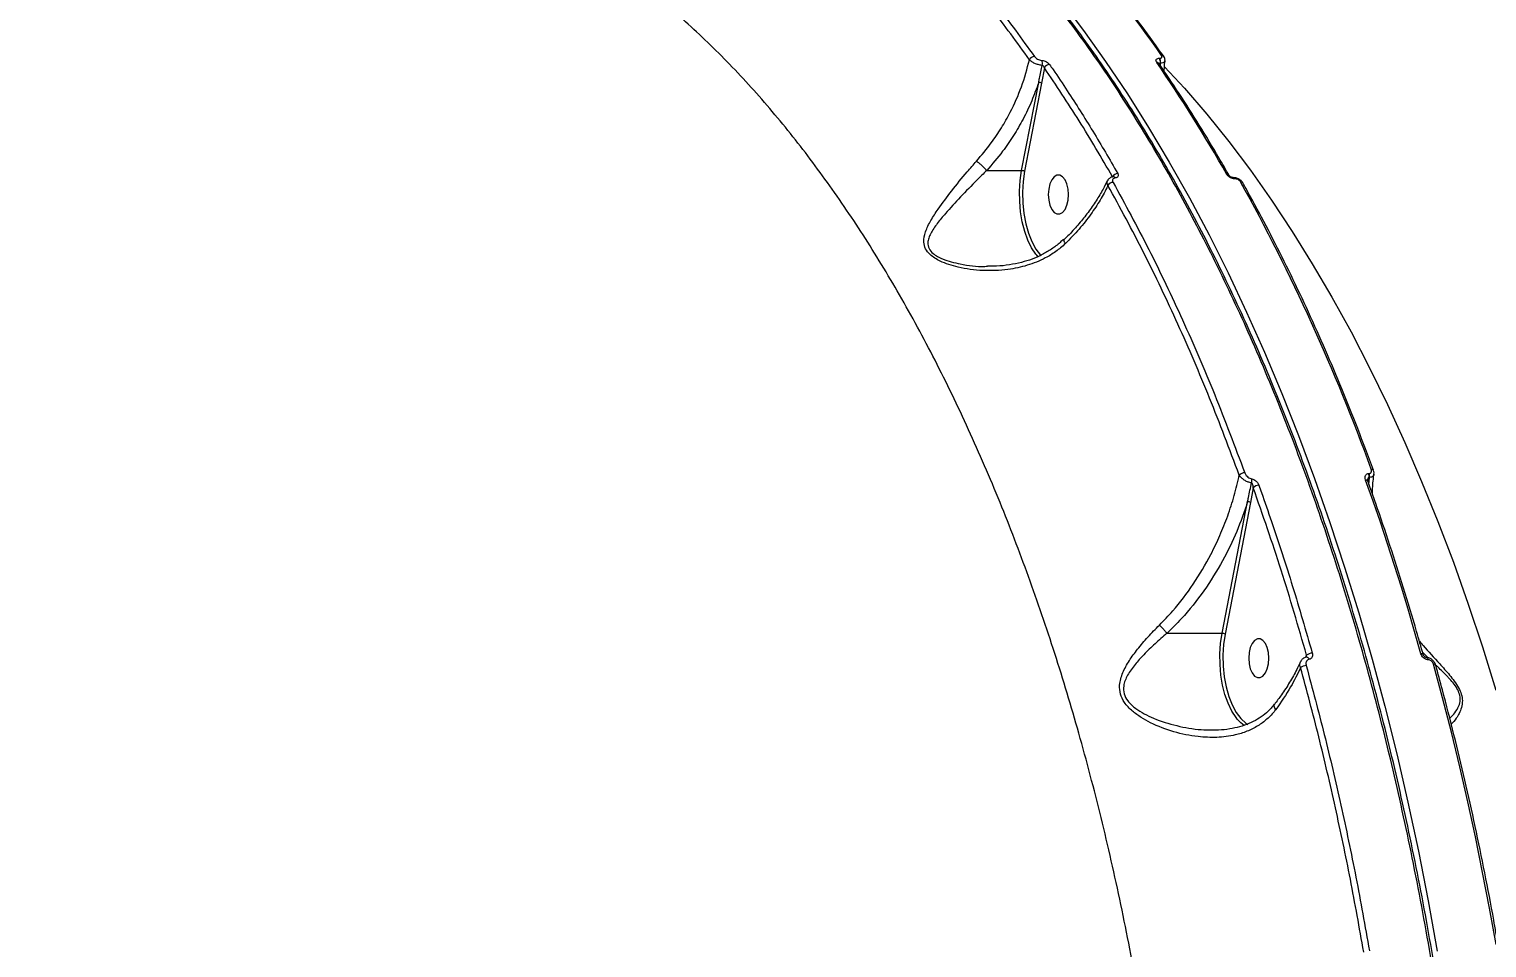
# Model space of a CAD drawing. Header units: millimetres. Extents: x -7735 to 7893, y -6545 to 6034.
# Drawn here: x 2766.6 to 3101.2, y 399.6 to 610.5 of the extents above; entities that cross this region are included whole.
import ezdxf

# ---------------------------------------------------------------- set-up
doc = ezdxf.new("R2010")
doc.units = ezdxf.units.MM
doc.layers.add('DIKOM_ОБЪЕКТ', color=7, linetype='Continuous')
doc.layers.add('DIKOM_РАЗМЕР_ОБЪЕКТА', color=7, linetype='Continuous')
doc.styles.add('style1', font='arial.ttf', dxfattribs={"width": 0.8})
doc.dimstyles.new('1-50', dxfattribs={"dimtxt": 300, "dimasz": 200, "dimexe": 100, "dimexo": 0, "dimgap": 100, "dimtad": 1, "dimtxsty": 'style1', "dimcen": 200, "dimclrd": 7, "dimclre": 7, "dimclrt": 7, "dimadec": 1, "dimazin": 2, "dimtfac": 1, "dimtmove": 0, "dimatfit": 2, "dimfxl": 0, "dimlwd": 25, "dimlwe": 18, "dimarcsym": 0})

# ---------------------------------------------------------------- blocks, each defined once
blk = doc.blocks.new('*D0')
at = {"layer": 'Defpoints', "color": 0, "transparency": 16777216}
for p in [(5893.22, 882.1), (-4595.74, 266.13), (5893.22, -5840.17)]:
    blk.add_point(p, dxfattribs=at)
at = {"layer": 'DIKOM_РАЗМЕР_ОБЪЕКТА', "color": 7, "lineweight": 18, "transparency": 16777216}
for p, q in [((5893.22, 882.1), (5893.22, -5940.17)), ((-4595.74, 266.13), (-4595.74, -5940.17))]:
    blk.add_line(p, q, dxfattribs=at)
at = {"layer": 'DIKOM_РАЗМЕР_ОБЪЕКТА', "color": 7, "lineweight": 25, "transparency": 16777216}
blk.add_line((-4395.74, -5840.17), (5693.22, -5840.17), dxfattribs=at)
at = {"layer": 'DIKOM_РАЗМЕР_ОБЪЕКТА', "color": 7, "transparency": 16777216}
for points in [[(-4395.74, -5806.84), (-4395.74, -5873.51), (-4595.74, -5840.17)], [(5693.22, -5806.84), (5693.22, -5873.51), (5893.22, -5840.17)]]:
    blk.add_solid(points, dxfattribs=at)
at = {"layer": 'DIKOM_РАЗМЕР_ОБЪЕКТА', "color": 7, "transparency": 16777216, "insert": (648.74, -5587), "char_height": 300, "attachment_point": 5, "style": 'style1'}
blk.add_mtext('10450', dxfattribs=at)

msp = doc.modelspace()

# ---------------------------------------------------------------- linework, layer by layer
at = {"layer": 'DIKOM_ОБЪЕКТ', "color": 7, "linetype": 'Continuous', "lineweight": 15}
for p, q in [((3026.017, 603.827), (3026.086, 603.827)), ((3026.198, 602.697), (3026.129, 602.31)), ((3026.266, 602.697), (3026.198, 602.697)), ((3026.247, 602.136), (3026.266, 602.697)), ((3027.113, 600.846), (3027.286, 603.213)), ((2999.633, 601.615), (2998.972, 598.118)), ((2994.396, 578.093), (2998.302, 598.294)), ((2998.972, 598.118), (2995.067, 577.922)), ((2986.397, 578.093), (2994.396, 578.093)), ((3043.036, 576.416), (3042.989, 576.416)), ((3043.383, 576.154), (3043.336, 576.154)), ((2998.159, 558.244), (2997.862, 558.591)), ((3074.055, 508.532), (3074.144, 508.532)), ((3047.568, 505.236), (3046.929, 501.876)), ((3073.842, 506.767), (3073.839, 506.776)), ((3074.122, 507.632), (3073.928, 506.526)), ((3074.112, 506.007), (3074.211, 507.632)), ((3074.211, 507.632), (3074.122, 507.632)), ((3040.416, 471.833), (3046.259, 502.051)), ((3046.929, 501.876), (3041.086, 471.657)), ((3027.763, 471.833), (3040.416, 471.833)), ((3059.607, 466.355), (3059.798, 466.799)), ((3059.768, 466.366), (3059.756, 466.363)), ((3087.727, 466.2), (3086.408, 467.468)), ((3087.305, 466.255), (3087.277, 466.255)), ((3087.758, 465.731), (3087.73, 465.731))]:
    msp.add_line(p, q, dxfattribs=at)
at = {"layer": 'DIKOM_ОБЪЕКТ', "color": 7, "linetype": 'Continuous', "lineweight": 15, "flags": 128}
for points in [[(3003.391, 617.061), (3008.585, 610.217), (3013.676, 603.084), (3018.658, 595.666), (3023.526, 587.971), (3028.278, 580.005), (3032.909, 571.775), (3037.414, 563.287), (3041.791, 554.549), (3046.035, 545.568), (3050.144, 536.352), (3054.113, 526.908), (3057.939, 517.244), (3061.619, 507.369), (3065.15, 497.291), (3068.529, 487.018), (3071.753, 476.559), (3074.819, 465.923), (3077.725, 455.118), (3080.468, 444.155), (3083.047, 433.041), (3085.458, 421.787), (3087.7, 410.402), (3089.77, 398.895)], [(3027.207, 601.87), (3031.735, 596.947), (3036.885, 590.968), (3041.94, 584.687), (3046.893, 578.109), (3051.741, 571.241), (3056.478, 564.09), (3061.102, 556.661), (3065.606, 548.962), (3069.987, 540.999), (3074.241, 532.781), (3078.364, 524.315), (3082.352, 515.609), (3086.202, 506.67), (3089.909, 497.508), (3093.471, 488.131), (3096.883, 478.547), (3100.144, 468.765), (3103.249, 458.795)], [(2997.862, 558.591), (2997.657, 558.851), (2996.676, 560.346), (2995.818, 562.103), (2995.102, 564.086), (2994.544, 566.25), (2994.154, 568.55), (2993.942, 570.936), (2993.911, 573.357), (2994.064, 575.76), (2994.396, 578.093)], [(2995.067, 577.922), (2994.732, 575.53), (2994.592, 573.068), (2994.649, 570.593), (2994.902, 568.164), (2995.345, 565.841), (2995.968, 563.678), (2996.755, 561.728), (2997.688, 560.037), (2998.744, 558.646), (2998.88, 558.499)], [(3000.51, 572.543), (3000.604, 571.275), (3000.878, 570.11), (3001.31, 569.142), (3001.865, 568.45), (3002.498, 568.089), (3003.158, 568.089), (3003.791, 568.45), (3004.346, 569.142), (3004.778, 570.11), (3005.052, 571.275), (3005.146, 572.543), (3005.052, 573.811), (3004.778, 574.976), (3004.346, 575.944), (3003.791, 576.636), (3003.158, 576.997), (3002.498, 576.997), (3001.865, 576.636), (3001.31, 575.944), (3000.878, 574.976), (3000.604, 573.811), (3000.51, 572.543)], [(3086.049, 467.147), (3084.584, 472.278), (3083.083, 477.368), (3081.545, 482.417), (3079.971, 487.424), (3078.362, 492.388), (3076.716, 497.307), (3075.036, 502.182), (3073.321, 507.011)], [(3043.866, 452.157), (3043.61, 452.482), (3042.63, 453.993), (3041.774, 455.767), (3041.063, 457.766), (3040.51, 459.946), (3040.128, 462.26), (3039.925, 464.658), (3039.906, 467.088), (3040.071, 469.497), (3040.416, 471.833)], [(3041.086, 471.657), (3040.738, 469.264), (3040.585, 466.795), (3040.631, 464.31), (3040.874, 461.868), (3041.31, 459.53), (3041.927, 457.351), (3042.711, 455.384), (3043.642, 453.676), (3044.698, 452.269), (3044.786, 452.172)], [(3046.5, 466.125), (3046.594, 464.858), (3046.868, 463.692), (3047.3, 462.724), (3047.855, 462.032), (3048.488, 461.671), (3049.148, 461.671), (3049.781, 462.032), (3050.336, 462.724), (3050.768, 463.692), (3051.042, 464.858), (3051.136, 466.125), (3051.042, 467.393), (3050.768, 468.558), (3050.336, 469.526), (3049.781, 470.219), (3049.148, 470.58), (3048.488, 470.58), (3047.855, 470.219), (3047.3, 469.526), (3046.868, 468.558), (3046.594, 467.393), (3046.5, 466.125)], [(3060.405, 465.86), (3060.297, 466.055), (3060.17, 466.21), (3060.03, 466.316), (3059.886, 466.367), (3059.768, 466.366)], [(3103.27, 400.437), (3101.78, 408.72), (3100.202, 416.94), (3098.536, 425.095), (3096.781, 433.18), (3094.941, 441.193), (3093.015, 449.129), (3091.004, 456.985), (3088.908, 464.758)], [(3089.418, 464.552), (3089.414, 464.566), (3089.37, 464.632), (3089.295, 464.686), (3089.19, 464.726), (3089.06, 464.75), (3088.908, 464.758)], [(3045.452, 450.642), (3044.694, 451.267), (3043.866, 452.157)], [(3044.786, 452.172), (3045.853, 451.197), (3046.312, 450.883)]]:
    msp.add_lwpolyline(points, dxfattribs=at)
at = {"layer": 'DIKOM_ОБЪЕКТ', "color": 7, "linetype": 'Continuous', "lineweight": 15}
for centre, radius, start, end in [((2824.248, 465.665), 245.283, 34.45535, 49.01513), ((2997.39, 602.9), 1.33, 92.87453, 154.87072), ((2997.227, 602.667), 1.935, 345.705, 20.12112), ((3000.853, 601.088), 1.329, 92.66236, 156.63746), ((3025.421, 602.284), 0.604, 37.75549, 93.50465), ((2742.612, 408.055), 343.393, 29.50314, 34.56714), ((3024.619, 603.024), 1.612, 348.29216, 29.87614), ((3024.686, 603.024), 1.614, 348.31462, 29.85368), ((3026.539, 603.838), 0.6, 37.78965, 93.72609), ((2998.316, 596.983), 1.311, 59.98639, 90.61083), ((3016.493, 575.96), 1.413, 91.95492, 151.64605), ((3015.475, 576.104), 0.511, 30.30262, 93.79453), ((3041.529, 576.598), 0.571, 34.3305, 95.22077), ((3042.943, 575.993), 0.425, 22.31797, 84.57622), ((3042.987, 575.99), 0.429, 22.44857, 82.74664), ((3044.678, 574.905), 0.572, 34.31566, 95.14904), ((2646.987, 354.957), 454.692, 19.86956, 29.01133), ((3015.436, 573.912), 1.433, 92.15782, 149.26359), ((3045.619, 506.955), 1.743, 90.82278, 136.8595), ((3072.343, 507.953), 1.807, 349.79171, 18.69674), ((3072.431, 507.952), 1.808, 349.81778, 18.70088), ((3074.687, 508.976), 0.527, 32.82167, 98.34494), ((3045.077, 506.938), 2.14, 344.44037, 9.17972), ((3048.853, 504.074), 1.732, 90.46728, 137.89075), ((3073.401, 506.496), 0.52, 32.54008, 98.86), ((3046.273, 500.74), 1.311, 59.99298, 90.60425), ((3040.43, 470.523), 1.31, 59.9789, 90.61833), ((3061.097, 465.277), 2.001, 89.97078, 130.48114), ((3086.142, 466.645), 0.511, 35.12275, 100.49486), ((3087.142, 465.679), 0.59, 5.02371, 77.50554), ((3087.162, 465.675), 0.599, 5.32037, 75.805), ((3059.708, 462.346), 2.064, 90.25052, 128.6072)]:
    msp.add_arc(centre, radius, start, end, dxfattribs=at)
for points, knots in [([(3099.147, 267.128), (3099.118, 271.706), (3099.041, 284.04), (3098.365, 304.108), (3096.958, 327.231), (3094.866, 350.39), (3092.079, 373.503), (3088.586, 396.487), (3084.465, 418.837), (3079.746, 440.49), (3074.469, 461.401), (3068.548, 481.911), (3061.977, 501.93), (3054.763, 521.373), (3047.064, 539.815), (3038.92, 557.214), (3030.375, 573.555), (3021.292, 589.104), (3011.679, 603.77), (3001.556, 617.482), (2991.27, 629.789), (2980.878, 640.728), (2970.435, 650.356), (2959.649, 658.982), (2948.532, 666.465), (2938.799, 672.076), (2932.754, 674.672), (2930.575, 675.608)], [0, 0, 0, 0, 0.0243023, 0.065474, 0.1066774, 0.1478492, 0.1902168, 0.232619, 0.2749866, 0.3161585, 0.3573619, 0.3985337, 0.4409012, 0.4833034, 0.5256711, 0.5668427, 0.6080462, 0.6492181, 0.6915858, 0.733988, 0.7763556, 0.8160449, 0.8557626, 0.8954519, 0.9362086, 0.976996, 1, 1, 1, 1]), ([(3099.616, 267.126), (3099.618, 268.725), (3099.626, 274.199), (3099.468, 283.546), (3099.148, 295.139), (3098.656, 306.675), (3098.008, 318.131), (3097.199, 329.508), (3096.231, 340.811), (3095.104, 352.044), (3093.817, 363.21), (3092.371, 374.313), (3090.765, 385.354), (3088.998, 396.339), (3087.069, 407.27), (3084.979, 418.136), (3082.737, 428.904), (3080.35, 439.528), (3077.823, 449.979), (3075.16, 460.251), (3072.359, 470.35), (3069.42, 480.279), (3066.342, 490.043), (3063.124, 499.644), (3059.765, 509.083), (3056.265, 518.365), (3052.621, 527.491), (3048.835, 536.459), (3044.916, 545.248), (3040.878, 553.82), (3036.737, 562.144), (3032.497, 570.209), (3028.157, 578.021), (3023.715, 585.584), (3019.17, 592.9), (3014.522, 599.973), (3009.768, 606.803), (3004.906, 613.391), (2999.937, 619.741), (2994.858, 625.852), (2989.679, 631.712), (2984.422, 637.296), (2979.104, 642.581), (2973.735, 647.562), (2968.309, 652.243), (2962.827, 656.627), (2957.287, 660.713), (2951.692, 664.5), (2946.04, 667.993), (2940.332, 671.175), (2935.276, 673.749), (2932.109, 675.132), (2930.877, 675.67)], [0, 0, 0, 0, 0.0084927, 0.0290753, 0.0496643, 0.0701552, 0.0905516, 0.1108766, 0.1311535, 0.1514055, 0.1716558, 0.1919229, 0.2122268, 0.2325905, 0.2530372, 0.2735899, 0.2941887, 0.3147166, 0.3351429, 0.355491, 0.3757841, 0.3960456, 0.4162985, 0.4365639, 0.4568589, 0.4772073, 0.4976314, 0.5181548, 0.5387614, 0.5593385, 0.5798001, 0.6001772, 0.620492, 0.640768, 0.6610284, 0.6812956, 0.7015856, 0.7219212, 0.7423248, 0.7628193, 0.7834173, 0.8040083, 0.8244663, 0.8448577, 0.8651982, 0.885504, 0.9057911, 0.9260752, 0.9463701, 0.9666887, 0.9870466, 1, 1, 1, 1]), ([(2996.186, 603.465), (2993.318, 607.447), (2987.581, 615.413), (2978.578, 626.345), (2969.297, 636.483), (2961.288, 644.275), (2956.365, 648.547), (2954.693, 649.999)], [0, 0, 0, 0, 0.2203113, 0.4406218, 0.6630836, 0.8855448, 1, 1, 1, 1]), ([(2955.737, 650.862), (2957.413, 649.408), (2962.316, 645.154), (2970.281, 637.409), (2979.557, 627.295), (2988.614, 616.317), (2994.42, 608.258), (2997.323, 604.228)], [0, 0, 0, 0, 0.1144547, 0.3347649, 0.555076, 0.7775384, 1, 1, 1, 1]), ([(3027.014, 604.205), (3026.171, 605.398), (3023.727, 608.857), (3019.609, 614.386), (3014.631, 620.703), (3009.564, 626.75), (3004.413, 632.527), (2999.181, 638.028), (2993.871, 643.246), (2989.323, 647.431), (2986.534, 649.831), (2985.56, 650.67)], [0, 0, 0, 0, 0.0652733, 0.1892967, 0.3133244, 0.4373493, 0.5613707, 0.6853862, 0.8093934, 0.9333913, 1, 1, 1, 1]), ([(3029.079, 327.68), (3028.432, 334.62), (3027.138, 348.505), (3024.442, 369.026), (3021.175, 389.441), (3017.266, 409.656), (3012.728, 429.598), (3007.657, 448.826), (3002.084, 467.293), (2996.049, 484.967), (2989.453, 502.136), (2982.296, 518.715), (2974.588, 534.634), (2966.497, 549.545), (2958.06, 563.42), (2949.318, 576.256), (2940.133, 588.257), (2930.516, 599.345), (2920.49, 609.459), (2910.271, 618.383), (2899.896, 626.112), (2889.406, 632.668), (2878.636, 638.156), (2867.612, 642.5), (2856.366, 645.701), (2845.134, 647.531), (2837.27, 648.279), (2833.196, 648.087), (2832.816, 648.069)], [0, 0, 0, 0, 0.0392428, 0.0785159, 0.1177587, 0.1581423, 0.1985587, 0.2389423, 0.2781874, 0.3174625, 0.3567076, 0.3970917, 0.4375083, 0.4778924, 0.5171659, 0.5564698, 0.5957433, 0.6361546, 0.6765986, 0.71701, 0.7563481, 0.7957168, 0.8350548, 0.8755303, 0.9160389, 0.9565145, 0.9959508, 1, 1, 1, 1]), ([(2984.031, 580.223), (2985.197, 581.594), (2987.252, 584.011), (2989.786, 587.821), (2992.195, 592.09), (2994.533, 597.312), (2995.631, 601.398), (2996.186, 603.465)], [0, 0, 0, 0, 0.2022649, 0.3564083, 0.5119923, 0.7532499, 1, 1, 1, 1]), ([(2999.102, 602.189), (2999.07, 602.193), (2998.786, 602.223), (2998.201, 602.341), (2997.388, 602.633), (2996.655, 603.026), (2996.342, 603.319), (2996.186, 603.465)], [0, 0, 0, 0, 0.0299686, 0.2639353, 0.5066187, 0.7544211, 1, 1, 1, 1]), ([(2997.323, 604.228), (2997.412, 604.122), (2997.59, 603.91), (2998.019, 603.63), (2998.502, 603.427), (2998.854, 603.351), (2999.024, 603.334), (2999.044, 603.333)], [0, 0, 0, 0, 0.2486654, 0.4975487, 0.739019, 0.9703493, 1, 1, 1, 1]), ([(2999.044, 603.333), (2999.223, 603.305), (2999.571, 603.25), (3000.085, 603.027), (3000.521, 602.743), (3000.702, 602.524), (3000.792, 602.415)], [0, 0, 0, 0, 0.2592612, 0.5021691, 0.7511706, 1, 1, 1, 1]), ([(3000.792, 602.415), (3001.066, 602.015), (3002.44, 600.015), (3005.794, 594.985), (3010.783, 587.133), (3014.557, 580.627), (3016.445, 577.372)], [0, 0, 0, 0, 0.0507714, 0.2538555, 0.6266999, 1, 1, 1, 1]), ([(3025.384, 602.887), (3025.335, 602.971), (3025.225, 603.158), (3025.214, 603.424), (3025.35, 603.647), (3025.619, 603.798), (3025.884, 603.817), (3026.017, 603.827)], [0, 0, 0, 0, 0.1741948, 0.3896233, 0.5958189, 0.7978618, 1, 1, 1, 1]), ([(3025.904, 602.648), (3025.899, 602.656), (3025.891, 602.667), (3025.893, 602.661), (3025.894, 602.659)], [0, 0, 0, 0, 0.6754498, 1, 1, 1, 1]), ([(3042.001, 576.92), (3041.226, 578.273), (3038.979, 582.198), (3035.175, 588.51), (3030.588, 595.757), (3027.454, 600.367), (3025.898, 602.654)], [0, 0, 0, 0, 0.1498885, 0.4347114, 0.7195456, 1, 1, 1, 1]), ([(3026.198, 602.697), (3026.16, 602.693), (3026.114, 602.688), (3026.035, 602.648), (3026.002, 602.608), (3025.973, 602.573)], [0, 0, 0, 0, 0.3987998, 0.48382, 1, 1, 1, 1]), ([(3026.086, 603.827), (3026.173, 603.833), (3026.348, 603.846), (3026.526, 603.944), (3026.612, 604.09), (3026.603, 604.263), (3026.532, 604.383), (3026.5, 604.437)], [0, 0, 0, 0, 0.2039354, 0.4080254, 0.6135626, 0.8265772, 1, 1, 1, 1]), ([(3027.274, 603.213), (3027.277, 603.195), (3027.295, 603.083), (3027.132, 602.919), (3026.796, 602.748), (3026.443, 602.714), (3026.266, 602.697)], [0, 0, 0, 0, 0.0596544, 0.3723132, 0.6858856, 1, 1, 1, 1]), ([(3027.27, 603.217), (3027.281, 603.262), (3027.328, 603.453), (3027.226, 603.802), (3027.124, 604.089), (3027.013, 604.205), (3027.012, 604.206)], [0, 0, 0, 0, 0.1286484, 0.5490312, 0.995126, 1, 1, 1, 1]), ([(2998.302, 598.294), (2998.369, 598.606), (2998.646, 599.902), (2998.905, 601.202), (2999.102, 602.189)], [0, 0, 0, 0, 0.2408338, 1, 1, 1, 1]), ([(2999.633, 601.615), (2999.61, 601.683), (2999.564, 601.816), (2999.438, 601.994), (2999.295, 602.118), (2999.178, 602.174), (2999.119, 602.186), (2999.102, 602.189)], [0, 0, 0, 0, 0.27343, 0.5341228, 0.7686291, 0.9338952, 1, 1, 1, 1]), ([(3015.249, 576.631), (3012.725, 580.968), (3007.67, 589.652), (3002.314, 597.624), (2999.633, 601.615)], [0, 0, 0, 0, 0.4994522, 1, 1, 1, 1]), ([(2998.302, 598.294), (2997.794, 596.87), (2996.772, 594.008), (2994.808, 589.928), (2992.569, 586.06), (2989.849, 582.067), (2987.642, 579.527), (2986.397, 578.093)], [0, 0, 0, 0, 0.1948112, 0.3916411, 0.5750653, 0.7602149, 1, 1, 1, 1]), ([(3004.421, 561.276), (3003.71, 560.648), (3002.286, 559.39), (2999.372, 557.643), (2995.698, 556.171), (2990.865, 555.164), (2985.48, 554.937), (2980.907, 555.545), (2977.654, 556.439), (2975.42, 557.317), (2973.465, 558.513), (2972.228, 560.07), (2971.776, 561.892), (2972.263, 564.086), (2973.506, 566.601), (2975.528, 569.683), (2978.28, 573.387), (2981.319, 577.112), (2983.318, 579.405), (2984.031, 580.223)], [0, 0, 0, 0, 0.0447769, 0.0895817, 0.1609599, 0.2324508, 0.3238557, 0.4152099, 0.4505982, 0.4859279, 0.5329404, 0.5664214, 0.5998016, 0.6530912, 0.7108124, 0.7686681, 0.8592883, 0.9497922, 1, 1, 1, 1]), ([(2984.031, 580.223), (2984.048, 580.209), (2984.224, 580.073), (2984.616, 579.751), (2985.234, 579.209), (2985.862, 578.623), (2986.205, 578.275), (2986.377, 578.1)], [0, 0, 0, 0, 0.026255, 0.2631096, 0.5087724, 0.7543836, 1, 1, 1, 1]), ([(2986.377, 578.1), (2986.375, 578.098), (2985.631, 577.348), (2983.548, 575.301), (2980.307, 571.939), (2977.262, 568.659), (2974.97, 565.901), (2973.694, 564.042), (2973.041, 562.552), (2972.799, 561.408), (2973.017, 560.152), (2974.165, 558.779), (2976.06, 557.777), (2978.226, 557.055), (2981.434, 556.352), (2984.263, 555.935), (2986.357, 556.074), (2986.57, 556.088)], [0, 0, 0, 0, 0.000233, 0.0751454, 0.2095558, 0.347683, 0.43216, 0.5179009, 0.5550188, 0.5929204, 0.637744, 0.682312, 0.7472201, 0.7980374, 0.8496563, 0.9846902, 1, 1, 1, 1]), ([(2986.397, 578.093), (2986.393, 578.094), (2986.386, 578.094), (2986.38, 578.098), (2986.377, 578.1), (2986.377, 578.1)], [0, 0, 0, 0, 0.5073778, 0.9144848, 1, 1, 1, 1]), ([(2994.396, 578.093), (2994.447, 578.092), (2994.549, 578.088), (2994.719, 578.058), (2994.878, 578.014), (2994.986, 577.97), (2995.042, 577.938), (2995.061, 577.926), (2995.067, 577.922)], [0, 0, 0, 0, 0.2146181, 0.4293215, 0.6438316, 0.858704, 0.955274, 1, 1, 1, 1]), ([(3014.02, 575.687), (3013.718, 575.059), (3012.982, 573.528), (3011.515, 571.102), (3009.677, 568.436), (3007.587, 565.836), (3005.73, 563.749), (3004.504, 562.579), (3004.116, 562.209)], [0, 0, 0, 0, 0.1348232, 0.328423, 0.5225393, 0.7166807, 0.9103671, 1, 1, 1, 1]), ([(3014.204, 574.644), (3014.184, 574.681), (3014.059, 574.904), (3013.942, 575.277), (3014.042, 575.543), (3014.086, 575.66)], [0, 0, 0, 0, 0.101083, 0.6028313, 1, 1, 1, 1]), ([(3015.443, 576.604), (3015.4, 576.601), (3015.117, 576.581), (3014.671, 576.378), (3014.236, 576.034), (3014.129, 575.753), (3014.098, 575.67)], [0, 0, 0, 0, 0.0727317, 0.4805672, 0.8466414, 1, 1, 1, 1]), ([(3015.916, 576.362), (3015.79, 576.332), (3015.538, 576.273), (3015.312, 576.049), (3015.235, 575.756), (3015.297, 575.505), (3015.37, 575.367), (3015.382, 575.344)], [0, 0, 0, 0, 0.237701, 0.4754816, 0.7136886, 0.9520039, 1, 1, 1, 1]), ([(3015.456, 576.615), (3015.46, 576.617), (3015.468, 576.62), (3015.447, 576.616), (3015.433, 576.614)], [0, 0, 0, 0, 0.376851, 1, 1, 1, 1]), ([(3016.445, 577.372), (3016.457, 577.349), (3016.531, 577.212), (3016.593, 576.963), (3016.517, 576.673), (3016.292, 576.451), (3016.041, 576.392), (3015.916, 576.362)], [0, 0, 0, 0, 0.0488865, 0.2870624, 0.524962, 0.7625467, 1, 1, 1, 1]), ([(3043.336, 576.154), (3043.239, 576.159), (3042.993, 576.171), (3042.563, 576.293), (3042.107, 576.522), (3041.714, 576.826), (3041.556, 577.053), (3041.477, 577.167)], [0, 0, 0, 0, 0.14086, 0.3553232, 0.570019, 0.7849128, 1, 1, 1, 1]), ([(3042.984, 576.418), (3042.961, 576.418), (3042.904, 576.417), (3042.751, 576.444), (3042.553, 576.507), (3042.342, 576.611), (3042.166, 576.735), (3042.057, 576.839), (3042.008, 576.907), (3042.005, 576.913), (3042.005, 576.915)], [0, 0, 0, 0, 0.0887658, 0.2207667, 0.3689668, 0.532591, 0.697124, 0.8338138, 0.9576791, 1, 1, 1, 1]), ([(3045.135, 575.221), (3045.108, 575.278), (3044.992, 575.52), (3044.602, 575.887), (3043.97, 576.253), (3043.4, 576.434), (3043.097, 576.401), (3043.04, 576.395)], [0, 0, 0, 0, 0.0780343, 0.3328879, 0.6249044, 0.9304005, 1, 1, 1, 1]), ([(3044.626, 575.475), (3044.574, 575.551), (3044.47, 575.704), (3044.207, 575.907), (3043.903, 576.06), (3043.614, 576.142), (3043.449, 576.151), (3043.383, 576.154)], [0, 0, 0, 0, 0.21422983, 0.4283988, 0.64293331, 0.85768018, 1, 1, 1, 1]), ([(3014.204, 574.644), (3014.185, 574.603), (3013.648, 573.476), (3012.454, 571.256), (3010.262, 567.932), (3007.623, 564.557), (3005.494, 562.375), (3004.421, 561.276)], [0, 0, 0, 0, 0.0089007, 0.2417851, 0.4772824, 0.7368268, 1, 1, 1, 1]), ([(3044.347, 508.146), (3042.113, 514.086), (3037.644, 525.964), (3030.305, 542.932), (3022.548, 559.295), (3016.986, 569.528), (3014.204, 574.644)], [0, 0, 0, 0, 0.2485956, 0.4971911, 0.7485956, 1, 1, 1, 1]), ([(3015.382, 575.344), (3018.139, 570.274), (3023.653, 560.136), (3031.407, 543.811), (3038.798, 526.755), (3043.329, 514.717), (3045.594, 508.697)], [0, 0, 0, 0, 0.2485943, 0.4971891, 0.7485953, 1, 1, 1, 1]), ([(3075.13, 509.262), (3074.523, 510.905), (3072.762, 515.669), (3069.747, 523.413), (3066.044, 532.425), (3062.213, 541.235), (3058.258, 549.838), (3054.183, 558.229), (3050.064, 566.255), (3047.027, 571.872), (3045.398, 574.783), (3045.15, 575.228)], [0, 0, 0, 0, 0.06884116, 0.19964772, 0.33045937, 0.46127663, 0.5920962, 0.7229198, 0.8537482, 0.97769376, 1, 1, 1, 1]), ([(3004.007, 562.32), (3003.746, 562.055), (3002.905, 561.203), (3001.27, 559.994), (2999.129, 558.701), (2996.799, 557.68), (2994.28, 556.917), (2991.546, 556.367), (2988.947, 556.065), (2987.254, 556.073), (2986.572, 556.076)], [0, 0, 0, 0, 0.0582546, 0.1873292, 0.3202935, 0.4545635, 0.5901267, 0.734901, 0.8931506, 1, 1, 1, 1]), ([(3004.421, 561.276), (3004.403, 561.306), (3004.32, 561.438), (3004.167, 561.722), (3004.055, 562.039), (3004.127, 562.133), (3004.158, 562.174)], [0, 0, 0, 0, 0.0660684, 0.292726, 0.6909772, 1, 1, 1, 1]), ([(3045.594, 508.697), (3045.692, 508.488), (3045.864, 508.119), (3046.295, 507.682), (3046.74, 507.388), (3047.039, 507.316), (3047.19, 507.28)], [0, 0, 0, 0, 0.3292116, 0.5797692, 0.7885596, 1, 1, 1, 1]), ([(3073.321, 507.011), (3073.311, 507.039), (3073.239, 507.246), (3073.182, 507.601), (3073.25, 508.013), (3073.43, 508.303), (3073.695, 508.494), (3073.935, 508.519), (3074.055, 508.532)], [0, 0, 0, 0, 0.03921242, 0.2872487, 0.4952041, 0.67099591, 0.83529836, 1, 1, 1, 1]), ([(3074.144, 508.532), (3074.222, 508.54), (3074.377, 508.556), (3074.549, 508.679), (3074.662, 508.864), (3074.701, 509.123), (3074.664, 509.347), (3074.618, 509.479), (3074.611, 509.498)], [0, 0, 0, 0, 0.16733277, 0.33445831, 0.5091458, 0.71311098, 0.95770633, 1, 1, 1, 1]), ([(3075.248, 508.325), (3075.252, 508.338), (3075.303, 508.536), (3075.265, 508.865), (3075.148, 509.151), (3075.104, 509.257)], [0, 0, 0, 0, 0.0411471, 0.6436337, 1, 1, 1, 1]), ([(3026.015, 473.724), (3027.049, 474.793), (3029.867, 477.707), (3033.93, 483.109), (3037.432, 489.012), (3039.954, 494.301), (3041.744, 498.81), (3043.254, 503.434), (3043.983, 506.576), (3044.347, 508.146)], [0, 0, 0, 0, 0.1128, 0.3073744, 0.5062342, 0.6280295, 0.7498289, 0.8749131, 1, 1, 1, 1]), ([(3047.139, 506.364), (3046.887, 506.414), (3046.394, 506.511), (3045.627, 506.881), (3044.929, 507.389), (3044.527, 507.847), (3044.373, 508.105), (3044.347, 508.146)], [0, 0, 0, 0, 0.2234071, 0.4376736, 0.6849439, 0.948847, 1, 1, 1, 1]), ([(3046.259, 502.051), (3046.325, 502.363), (3046.628, 503.799), (3046.915, 505.238), (3047.139, 506.364)], [0, 0, 0, 0, 0.2174681, 1, 1, 1, 1]), ([(3047.568, 505.236), (3047.553, 505.394), (3047.529, 505.67), (3047.426, 506.016), (3047.315, 506.224), (3047.217, 506.329), (3047.162, 506.354), (3047.139, 506.364)], [0, 0, 0, 0, 0.3755612, 0.6516692, 0.8444389, 0.9349162, 1, 1, 1, 1]), ([(3047.19, 507.28), (3047.349, 507.241), (3047.663, 507.164), (3048.13, 506.85), (3048.54, 506.417), (3048.752, 506.039), (3048.83, 505.83), (3048.839, 505.806)], [0, 0, 0, 0, 0.2147433, 0.4259012, 0.6816914, 0.9641539, 1, 1, 1, 1]), ([(3059.798, 466.799), (3057.896, 473.356), (3054.086, 486.488), (3049.743, 498.98), (3047.568, 505.236)], [0, 0, 0, 0, 0.49927215, 1, 1, 1, 1]), ([(3048.839, 505.806), (3049.034, 505.258), (3050.012, 502.518), (3052.66, 494.874), (3056.645, 482.678), (3059.613, 472.414), (3061.098, 467.278)], [0, 0, 0, 0, 0.0441434, 0.220721, 0.6100162, 1, 1, 1, 1]), ([(3073.853, 506.77), (3073.832, 506.82), (3073.778, 506.95), (3073.788, 507.064), (3073.787, 507.063), (3073.786, 507.063)], [0, 0, 0, 0, 0.3302192, 0.8491939, 1, 1, 1, 1]), ([(3074.122, 507.632), (3074.1, 507.63), (3074.057, 507.624), (3073.974, 507.566), (3073.887, 507.435), (3073.822, 507.256), (3073.802, 507.125), (3073.794, 507.071)], [0, 0, 0, 0, 0.1028313, 0.2045157, 0.454115, 0.7780373, 1, 1, 1, 1]), ([(3086.559, 466.939), (3086.057, 468.709), (3084.6, 473.844), (3082.081, 482.226), (3078.955, 492.023), (3076.192, 500.19), (3074.452, 505.061), (3073.839, 506.776)], [0, 0, 0, 0, 0.1293245, 0.3750472, 0.6207765, 0.8665167, 1, 1, 1, 1]), ([(3075.234, 508.329), (3075.227, 508.254), (3075.209, 508.075), (3075.005, 507.857), (3074.675, 507.681), (3074.367, 507.649), (3074.211, 507.632)], [0, 0, 0, 0, 0.1939335, 0.4616994, 0.7279846, 1, 1, 1, 1]), ([(3074.89, 503.815), (3074.935, 504.945), (3074.995, 506.443), (3075.205, 507.956), (3075.257, 508.326)], [0, 0, 0, 0, 0.7550687, 1, 1, 1, 1]), ([(3046.259, 502.051), (3045.475, 499.759), (3043.894, 495.14), (3040.525, 488.26), (3036.311, 481.486), (3031.933, 475.942), (3028.872, 472.926), (3027.763, 471.833)], [0, 0, 0, 0, 0.2061842, 0.4154228, 0.6401032, 0.8695949, 1, 1, 1, 1]), ([(3052.726, 454.351), (3052.659, 454.262), (3052.05, 453.462), (3050.749, 452.091), (3048.591, 450.485), (3046.132, 449.269), (3043.005, 448.301), (3039.222, 447.832), (3034.462, 448.042), (3029.282, 449.081), (3024.921, 450.753), (3021.795, 452.475), (3019.703, 453.983), (3017.979, 455.779), (3016.956, 457.878), (3016.753, 460.263), (3017.533, 462.865), (3019.047, 465.581), (3021.042, 468.28), (3023.351, 471.008), (3025.127, 472.819), (3026.015, 473.724)], [0, 0, 0, 0, 0.0056284, 0.0508124, 0.0960114, 0.1438708, 0.1917626, 0.2633143, 0.3349747, 0.4270895, 0.5191811, 0.5590166, 0.5987802, 0.6438166, 0.679925, 0.7160684, 0.7691203, 0.8237189, 0.8784541, 0.9392283, 1, 1, 1, 1]), ([(3027.755, 471.836), (3027.754, 471.835), (3026.836, 471.025), (3024.964, 469.441), (3022.511, 467.053), (3020.357, 464.682), (3018.665, 462.34), (3017.703, 460.063), (3017.782, 457.95), (3018.763, 456.105), (3020.463, 454.577), (3022.528, 453.312), (3025.642, 451.853), (3030.012, 450.512), (3034.576, 449.686), (3037.292, 449.693), (3038.139, 449.695)], [0, 0, 0, 0, 0.0001144, 0.0880527, 0.1769143, 0.2540993, 0.332465, 0.4043127, 0.4512801, 0.4981087, 0.5587027, 0.6142637, 0.6707841, 0.8029565, 0.9385372, 1, 1, 1, 1]), ([(3026.015, 473.724), (3026.048, 473.694), (3026.272, 473.485), (3026.708, 473.05), (3027.294, 472.41), (3027.601, 472.027), (3027.755, 471.836)], [0, 0, 0, 0, 0.0544429, 0.3766808, 0.6883313, 1, 1, 1, 1]), ([(3027.763, 471.833), (3027.762, 471.833), (3027.759, 471.833), (3027.756, 471.834), (3027.755, 471.836), (3027.755, 471.836)], [0, 0, 0, 0, 0.4453178, 0.8187583, 1, 1, 1, 1]), ([(3085.67, 470.051), (3085.953, 469.707), (3087.347, 468.012), (3089.784, 465.457), (3092.249, 462.716), (3093.723, 460.864), (3094.702, 459.378), (3095.381, 457.82), (3095.621, 456.21), (3095.369, 454.737), (3094.826, 453.428), (3094.017, 452.09), (3093.387, 451.38), (3093.001, 450.944)], [0, 0, 0, 0, 0.0538778, 0.2653764, 0.3877841, 0.4497762, 0.5135695, 0.5732611, 0.6330818, 0.7133875, 0.7930962, 0.872994, 1, 1, 1, 1]), ([(3058.358, 465.273), (3058.09, 464.681), (3057.379, 463.114), (3055.929, 460.58), (3054.223, 457.907), (3052.949, 456.241), (3052.393, 455.514)], [0, 0, 0, 0, 0.1798369, 0.4760312, 0.7716108, 1, 1, 1, 1]), ([(3058.42, 463.959), (3058.394, 464.03), (3058.284, 464.338), (3058.221, 464.809), (3058.355, 465.125), (3058.409, 465.252)], [0, 0, 0, 0, 0.1516449, 0.6599569, 1, 1, 1, 1]), ([(3059.769, 466.355), (3059.738, 466.353), (3059.434, 466.324), (3058.943, 466.025), (3058.514, 465.608), (3058.424, 465.314), (3058.408, 465.263)], [0, 0, 0, 0, 0.0503003, 0.4928611, 0.9118427, 1, 1, 1, 1]), ([(3060.405, 465.86), (3060.278, 465.819), (3060.024, 465.735), (3059.766, 465.436), (3059.628, 465.039), (3059.634, 464.675), (3059.686, 464.46), (3059.699, 464.41)], [0, 0, 0, 0, 0.221086, 0.4418684, 0.674498, 0.9251718, 1, 1, 1, 1]), ([(3059.705, 466.326), (3059.724, 466.371), (3059.775, 466.495), (3059.796, 466.66), (3059.798, 466.773), (3059.798, 466.799)], [0, 0, 0, 0, 0.3054585, 0.8404139, 1, 1, 1, 1]), ([(3061.098, 467.278), (3061.11, 467.23), (3061.162, 467.022), (3061.17, 466.667), (3061.037, 466.278), (3060.782, 465.984), (3060.531, 465.902), (3060.405, 465.86)], [0, 0, 0, 0, 0.0733461, 0.3225138, 0.5550241, 0.7773407, 1, 1, 1, 1]), ([(3087.73, 465.731), (3087.664, 465.734), (3087.45, 465.745), (3087.057, 465.881), (3086.609, 466.199), (3086.237, 466.643), (3086.111, 466.979), (3086.049, 467.147)], [0, 0, 0, 0, 0.0931813, 0.3039275, 0.5302348, 0.765194, 1, 1, 1, 1]), ([(3087.271, 466.257), (3087.264, 466.257), (3087.247, 466.256), (3087.161, 466.275), (3087.044, 466.327), (3086.906, 466.421), (3086.763, 466.559), (3086.642, 466.729), (3086.576, 466.87), (3086.564, 466.928), (3086.562, 466.937)], [0, 0, 0, 0, 0.0922364, 0.2057837, 0.3190034, 0.4536805, 0.6002313, 0.7737065, 0.9657943, 1, 1, 1, 1]), ([(3089.404, 464.55), (3089.392, 464.607), (3089.329, 464.908), (3089.001, 465.43), (3088.416, 465.956), (3087.802, 466.237), (3087.437, 466.23), (3087.307, 466.227)], [0, 0, 0, 0, 0.0618008, 0.3256504, 0.6139832, 0.8635303, 1, 1, 1, 1]), ([(3088.908, 464.758), (3088.866, 464.873), (3088.78, 465.102), (3088.527, 465.406), (3088.22, 465.626), (3087.949, 465.721), (3087.802, 465.728), (3087.758, 465.731)], [0, 0, 0, 0, 0.2336491, 0.4672681, 0.6955664, 0.9086328, 1, 1, 1, 1]), ([(3058.42, 463.959), (3057.702, 462.47), (3056.133, 459.215), (3053.925, 456.062), (3052.726, 454.351)], [0, 0, 0, 0, 0.4574389, 1, 1, 1, 1]), ([(3072.907, 398.674), (3071.91, 404.258), (3069.914, 415.425), (3066.447, 431.878), (3062.664, 448.114), (3059.834, 458.678), (3058.42, 463.959)], [0, 0, 0, 0, 0.2490975, 0.4981936, 0.7490977, 1, 1, 1, 1]), ([(3059.699, 464.41), (3061.106, 459.155), (3063.922, 448.645), (3067.709, 432.414), (3071.196, 415.887), (3073.212, 404.614), (3074.22, 398.977)], [0, 0, 0, 0, 0.249097, 0.4981943, 0.7490972, 1, 1, 1, 1]), ([(3092.641, 452.343), (3092.663, 452.361), (3093.076, 452.694), (3093.856, 453.555), (3094.709, 454.933), (3095.132, 456.404), (3094.965, 457.857), (3094.326, 459.224), (3093.416, 460.482), (3092.677, 461.314), (3091.515, 462.557), (3090.473, 463.561), (3089.561, 464.438), (3089.393, 464.6)], [0, 0, 0, 0, 0.0092037, 0.1692753, 0.3279776, 0.4403968, 0.5214348, 0.602277, 0.6841903, 0.7666333, 0.7801201, 0.9594004, 1, 1, 1, 1]), ([(3103.767, 400.288), (3103.43, 402.2), (3102.452, 407.745), (3100.717, 416.843), (3098.511, 427.538), (3096.153, 438.111), (3093.645, 448.554), (3091.386, 457.356), (3089.938, 462.65), (3089.418, 464.552)], [0, 0, 0, 0, 0.086465, 0.250743, 0.4150279, 0.5793135, 0.7436053, 0.9078984, 1, 1, 1, 1]), ([(3052.385, 455.538), (3052.148, 455.23), (3051.502, 454.387), (3050.199, 453.229), (3048.502, 452.042), (3046.57, 451.075), (3044.437, 450.348), (3042.1, 449.841), (3039.983, 449.581), (3038.624, 449.596), (3038.133, 449.601)], [0, 0, 0, 0, 0.0728149, 0.1989518, 0.3318541, 0.4697355, 0.6117495, 0.7560949, 0.9118797, 1, 1, 1, 1]), ([(3052.726, 454.351), (3052.705, 454.381), (3052.569, 454.571), (3052.377, 454.924), (3052.286, 455.306), (3052.394, 455.442), (3052.438, 455.498)], [0, 0, 0, 0, 0.0592222, 0.3796366, 0.7480425, 1, 1, 1, 1])]:
    msp.add_open_spline(points, degree=3, knots=knots, dxfattribs=at)

# ---------------------------------------------------------------- dimensions: what is measured, and where the dimension line sits
at = {"layer": 'DIKOM_РАЗМЕР_ОБЪЕКТА'}
dim = msp.add_linear_dim(base=(5893.216, -5840.173), p1=(-4595.736, 266.125), p2=(5893.216, 882.098), text='10450', dimstyle='1-50', dxfattribs=at)
dim.commit()
dim.dimension.update_dxf_attribs({"geometry": '*D0', "text_midpoint": (648.74, -5840.173), "dimtype": 160})

doc.saveas('drawing.dxf')
